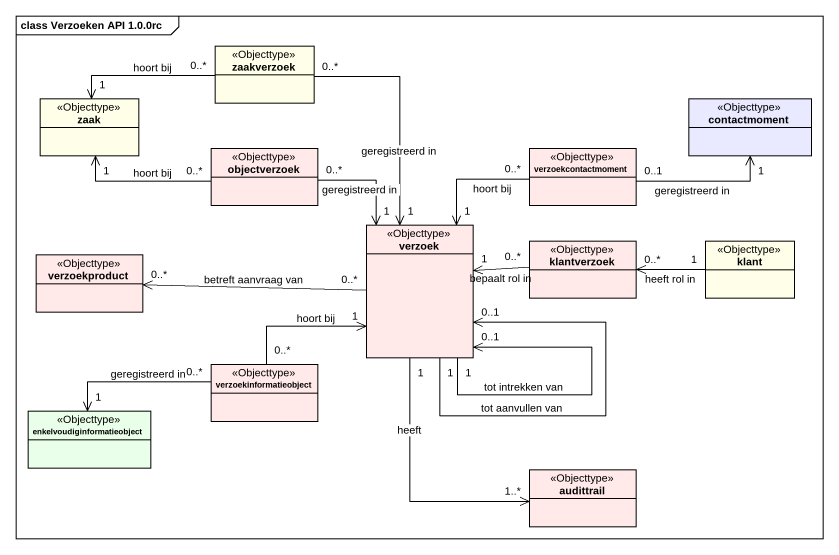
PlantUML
@startuml
mainframe class Verzoeken API 1.0.0rc
hide circle
hide empty members
class zaakverzoek <<Objecttype>> #FFFFE9
class zaak <<Objecttype>> #FFFFE9
class contactmoment <<Objecttype>> #E9E9FF
class objectverzoek <<Objecttype>> #FFE9E9
class verzoekcontactmoment <<Objecttype>> #FFE9E9
class verzoek <<Objecttype>> #FFE9E9
class klantverzoek <<Objecttype>> #FFE9E9
class klant <<Objecttype>> #FFFFE9
class verzoekproduct <<Objecttype>> #FFE9E9
class verzoekinformatieobject <<Objecttype>> #FFE9E9
class enkelvoudiginformatieobject <<Objecttype>> #E9FFE9
class audittrail <<Objecttype>> #FFE9E9
zaakverzoek "0..*" -left-> "1" zaak : hoort bij
zaakverzoek "0..*" --> "1" verzoek : geregistreerd in
objectverzoek "0..*" -left-> "1" zaak : hoort bij
objectverzoek "0..*" --> "1" verzoek : geregistreerd in
verzoekcontactmoment "0..1" -right-> "1" contactmoment : geregistreerd in
verzoekcontactmoment "0..*" --> "1" verzoek : hoort bij
verzoek "1" --> "0..1" verzoek : tot aanvullen van
verzoek "1" --> "0..1" verzoek : tot intrekken van
verzoek "0..*" -left-> "0..*" verzoekproduct : betreft aanvraag van
verzoek "1" --> "1..*" audittrail : heeft
klantverzoek "0..*" -left-> "1" verzoek : bepaalt rol in
klant "1" -left-> "0..*" klantverzoek : heeft rol in
verzoekinformatieobject "0..*" -up-> "1" verzoek : hoort bij
verzoekinformatieobject "0..*" -left-> "1" enkelvoudiginformatieobject : geregistreerd in
@enduml
